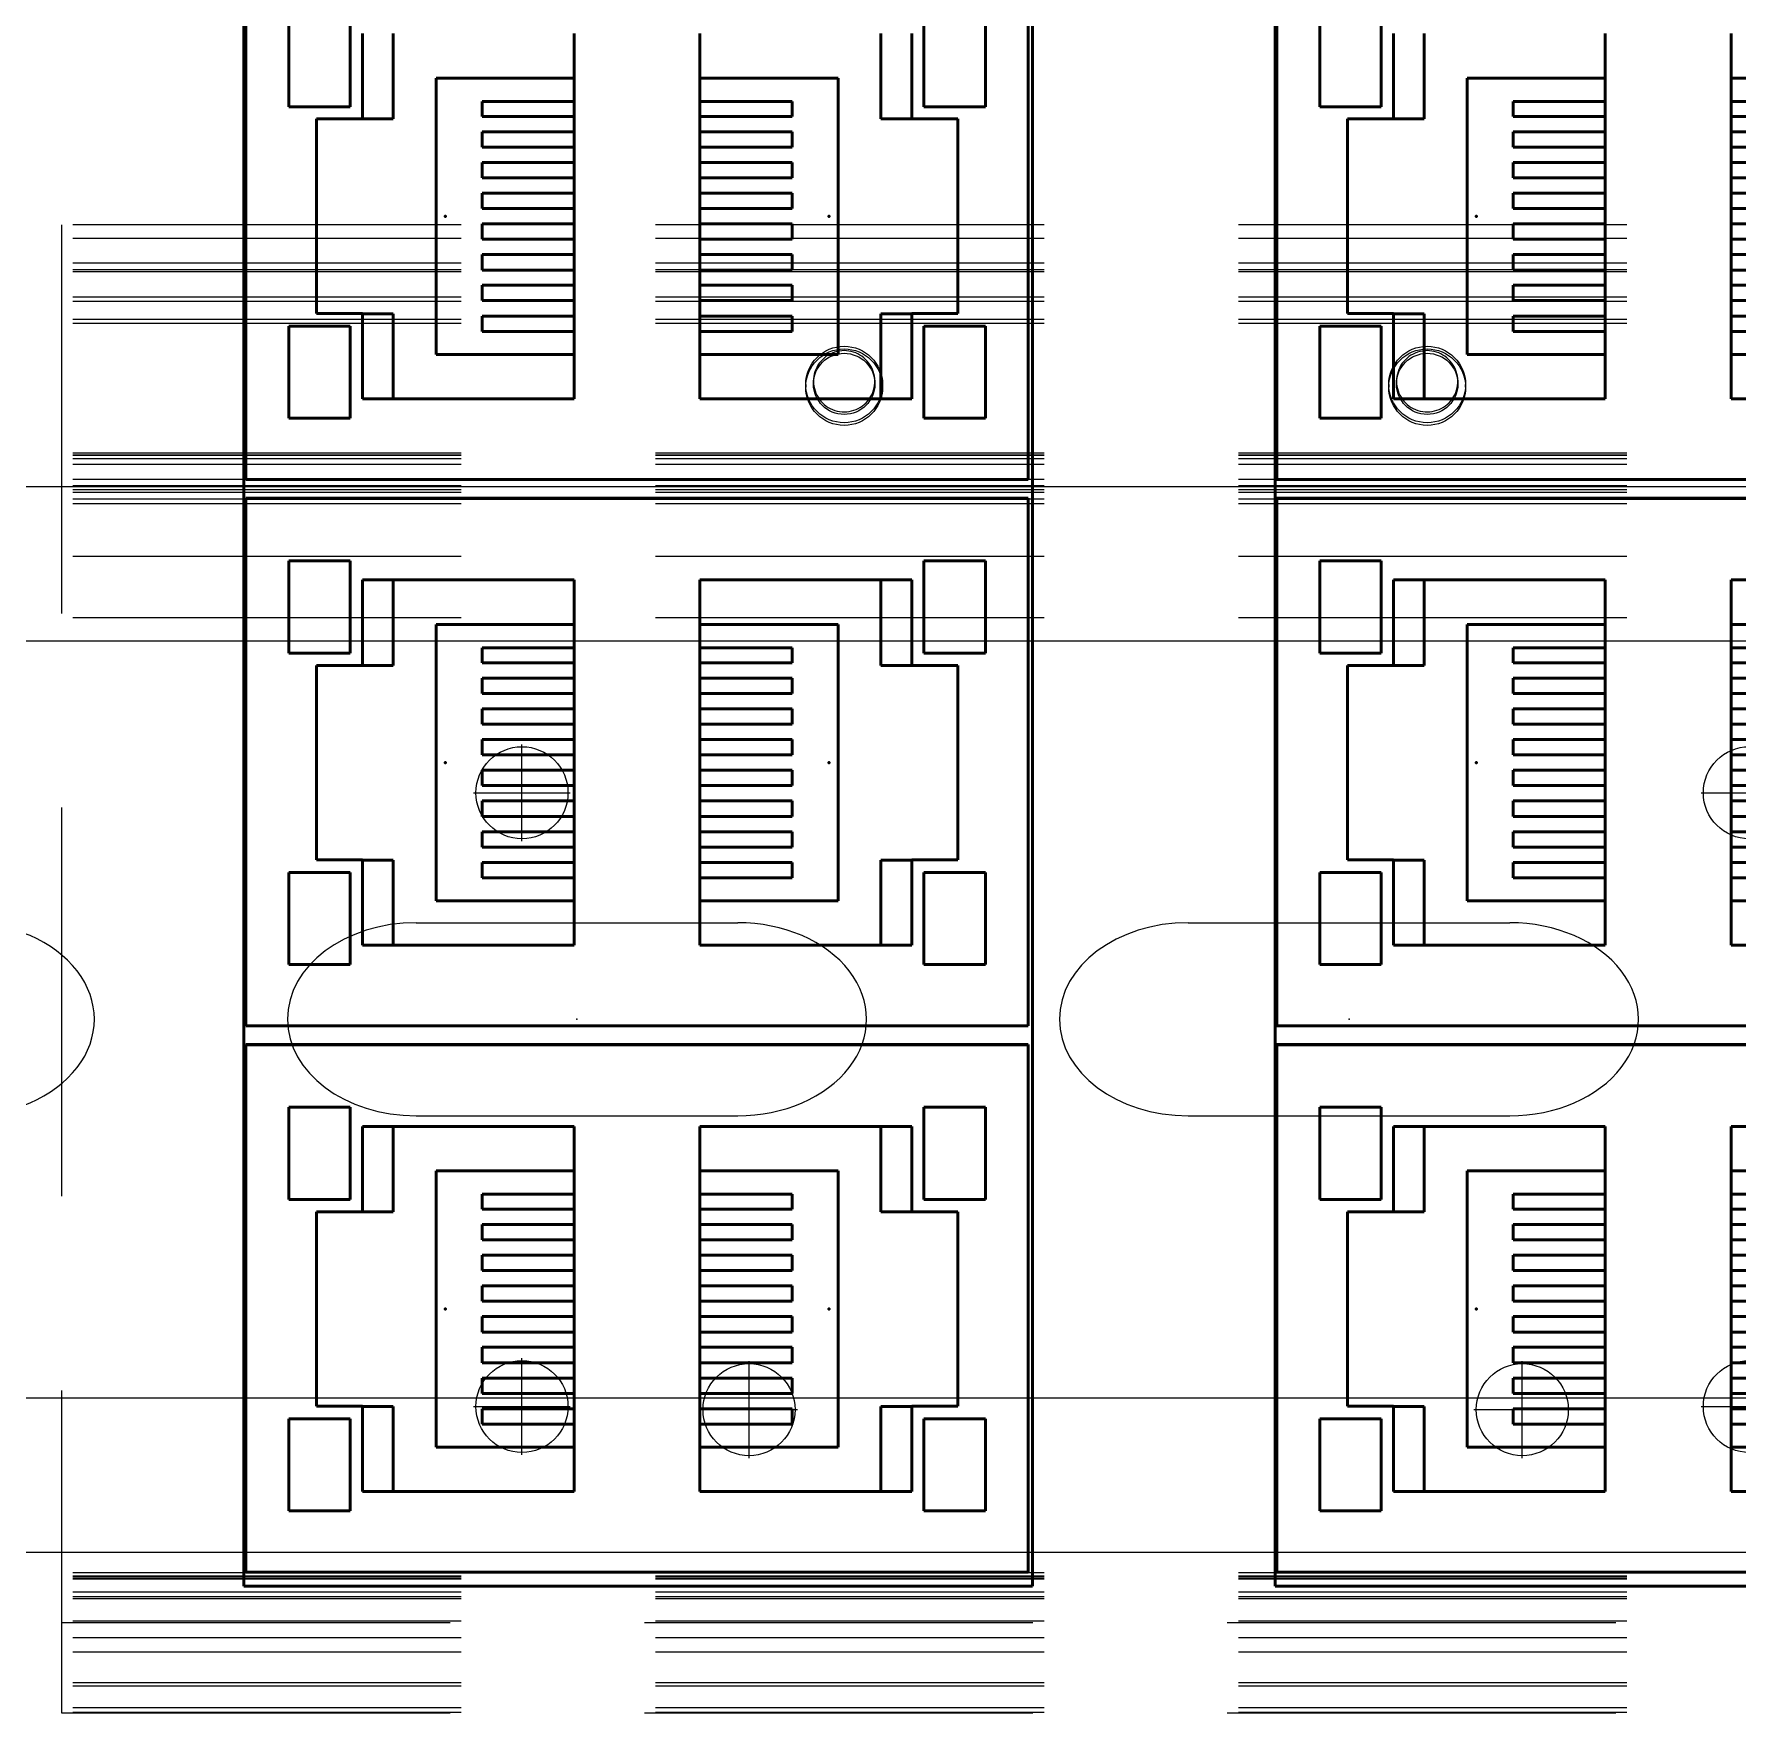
# Model space of a CAD drawing. Header units: inches. Extents: x 0.1 to 89.7, y 0.1 to 57.6.
# Drawn here: x 55.426 to 57.618, y 23.071 to 25.231 of the extents above; entities that cross this region are included whole.
import ezdxf
from ezdxf.enums import TextEntityAlignment as Align

# ---------------------------------------------------------------- set-up
doc = ezdxf.new("R2010")
doc.units = ezdxf.units.IN
doc.header["$MEASUREMENT"] = 0
doc.linetypes.add('CENTER', pattern=[2, 1.25, -0.25, 0.25, -0.25])
doc.linetypes.add('DASHED', pattern=[0.75, 0.5, -0.25])
for name, color, linetype, lineweight in [('2d ConnectionPoints', 7, 'Continuous', 50), ('AM_0', 7, 'Continuous', 50), ('AM_7', 7, 'CENTER', 25), ('AM_9', 6, 'DASHED', 25)]:
    doc.layers.add(name, color=color, linetype=linetype, lineweight=lineweight)
doc.layers.add('PSYMS', color=7, linetype='Continuous')
doc.styles.get("Standard").update_dxf_attribs({"font": 'arial.ttf'})
doc.styles.add('WD', font='romans.shx', dxfattribs={"height": 0.185})

# ---------------------------------------------------------------- blocks, each defined once
blk = doc.blocks.new('HDINFCF7')
for p, q in [((0, 0.69), (29, 0.69)), ((0, 0.49), (29, 0.49)), ((2.2918, 0.125), (2.7082, 0.125)), ((3.2918, 0.125), (3.7082, 0.125)), ((2.2918, -0.125), (2.7082, -0.125)), ((3.2918, -0.125), (3.7082, -0.125)), ((0, -0.49), (29, -0.49)), ((0, -0.69), (29, -0.69))]:
    blk.add_line(p, q)
for centre, major_axis, start_param, end_param in [((1.7082, 0), (0.1668, 0), 4.712386, 7.853986), ((2.2918, 0), (-0.1668, 0), -1.570796, 1.570794), ((2.7082, 0), (0.1668, 0), 4.712386, 7.853986), ((3.2918, 0), (-0.1668, 0), -1.570796, 1.570794), ((3.7082, 0), (0.1668, 0), 4.712386, 7.853986)]:
    blk.add_ellipse(centre, major_axis=major_axis, ratio=0.749429, start_param=start_param, end_param=end_param)
for p in [(2.5, 0), (3.5, 0)]:
    blk.add_point(p)
at = {"flags": 11}
for p in [(1.5, 0), (14.5, 0), (27.5, 0)]:
    blk.add_attdef('NC', text='', height=0.01, rotation=270, dxfattribs=at).set_placement(p, align=Align.MIDDLE)
blk = doc.blocks.new('HDN1_AB_1783_US16T')
at = {"layer": '2d ConnectionPoints'}
for p in [(0.6832, 3.644), (1.1768, 3.644), (2.01, 3.644), (0.6832, 2.9411), (1.1768, 2.9411), (2.01, 2.9411), (0.6832, 2.2382), (1.1768, 2.2382), (2.01, 2.2382)]:
    blk.add_point(p, dxfattribs=at)
at = {"layer": 'AM_0'}
for p, q in [((0.4241, 4.6933), (0.4241, 1.8817)), ((1.439, 1.8817), (1.439, 4.6933)), ((1.7513, 4.6933), (1.7513, 1.8817)), ((0.4265, 3.9844), (0.4265, 3.3056)), ((1.4335, 3.3056), (1.4335, 3.9844)), ((1.7533, 3.9844), (1.7533, 3.3056)), ((0.4818, 3.9035), (0.4818, 3.785)), ((0.5607, 3.785), (0.5607, 3.9035)), ((1.2992, 3.9035), (1.2992, 3.785)), ((1.3782, 3.785), (1.3782, 3.9035)), ((1.8086, 3.9035), (1.8086, 3.785)), ((1.8876, 3.785), (1.8876, 3.9035)), ((0.5765, 3.7692), (0.5765, 3.879)), ((0.616, 3.7692), (0.616, 3.879)), ((0.849, 3.879), (0.849, 3.4091)), ((1.0109, 3.4091), (1.0109, 3.879)), ((1.2439, 3.879), (1.2439, 3.7692)), ((1.2834, 3.879), (1.2834, 3.7692)), ((1.9034, 3.7692), (1.9034, 3.879)), ((1.9429, 3.7692), (1.9429, 3.879)), ((2.1758, 3.879), (2.1758, 3.4091)), ((2.3378, 3.4091), (2.3378, 3.879)), ((0.849, 3.8217), (0.6713, 3.8217)), ((0.6713, 3.8217), (0.6713, 3.4663)), ((1.1886, 3.8217), (1.0109, 3.8217)), ((1.1886, 3.4663), (1.1886, 3.8217)), ((1.9981, 3.8217), (1.9981, 3.4663)), ((2.1758, 3.8217), (1.9981, 3.8217)), ((2.5155, 3.8217), (2.3378, 3.8217)), ((0.4818, 3.785), (0.5607, 3.785)), ((0.7305, 3.7724), (0.7305, 3.7919)), ((0.7305, 3.7919), (0.849, 3.7919)), ((0.849, 3.7724), (0.7305, 3.7724)), ((1.0109, 3.7919), (1.1294, 3.7919)), ((1.1294, 3.7724), (1.0109, 3.7724)), ((1.1294, 3.7724), (1.1294, 3.7919)), ((1.2992, 3.785), (1.3782, 3.785)), ((1.8086, 3.785), (1.8876, 3.785)), ((2.0574, 3.7724), (2.0574, 3.7919)), ((2.0574, 3.7919), (2.1758, 3.7919)), ((2.1758, 3.7724), (2.0574, 3.7724)), ((2.3378, 3.7919), (2.4562, 3.7919)), ((2.4562, 3.7724), (2.3378, 3.7724)), ((0.5173, 3.5189), (0.5173, 3.7692)), ((0.5173, 3.7692), (0.616, 3.7692)), ((0.7305, 3.7329), (0.7305, 3.7526)), ((0.7305, 3.7526), (0.849, 3.7526)), ((1.0109, 3.7526), (1.1294, 3.7526)), ((1.1294, 3.7329), (1.1294, 3.7526)), ((1.2439, 3.7692), (1.3426, 3.7692)), ((1.3426, 3.7692), (1.3426, 3.5189)), ((1.8441, 3.5189), (1.8441, 3.7692)), ((1.8441, 3.7692), (1.9429, 3.7692)), ((2.0574, 3.7329), (2.0574, 3.7526)), ((2.0574, 3.7526), (2.1758, 3.7526)), ((2.3378, 3.7526), (2.4562, 3.7526)), ((0.849, 3.7329), (0.7305, 3.7329)), ((1.1294, 3.7329), (1.0109, 3.7329)), ((2.1758, 3.7329), (2.0574, 3.7329)), ((2.4562, 3.7329), (2.3378, 3.7329)), ((0.7305, 3.6934), (0.7305, 3.7132)), ((0.7305, 3.7132), (0.849, 3.7132)), ((1.0109, 3.7132), (1.1294, 3.7132)), ((1.1294, 3.6934), (1.1294, 3.7132)), ((2.0574, 3.6934), (2.0574, 3.7132)), ((2.0574, 3.7132), (2.1758, 3.7132)), ((2.3378, 3.7132), (2.4562, 3.7132)), ((0.849, 3.6934), (0.7305, 3.6934)), ((1.1294, 3.6934), (1.0109, 3.6934)), ((2.1758, 3.6934), (2.0574, 3.6934)), ((2.4562, 3.6934), (2.3378, 3.6934)), ((0.7305, 3.6539), (0.7305, 3.6737)), ((0.7305, 3.6737), (0.849, 3.6737)), ((1.0109, 3.6737), (1.1294, 3.6737)), ((1.1294, 3.6539), (1.1294, 3.6737)), ((2.0574, 3.6539), (2.0574, 3.6737)), ((2.0574, 3.6737), (2.1758, 3.6737)), ((2.3378, 3.6737), (2.4562, 3.6737)), ((0.849, 3.6539), (0.7305, 3.6539)), ((1.1294, 3.6539), (1.0109, 3.6539)), ((2.1758, 3.6539), (2.0574, 3.6539)), ((2.4562, 3.6539), (2.3378, 3.6539)), ((0.7305, 3.6144), (0.7305, 3.6342)), ((0.7305, 3.6342), (0.849, 3.6342)), ((1.0109, 3.6342), (1.1294, 3.6342)), ((1.1294, 3.6144), (1.1294, 3.6342)), ((2.0574, 3.6144), (2.0574, 3.6342)), ((2.0574, 3.6342), (2.1758, 3.6342)), ((2.3378, 3.6342), (2.4562, 3.6342)), ((0.849, 3.6144), (0.7305, 3.6144)), ((1.1294, 3.6144), (1.0109, 3.6144)), ((2.1758, 3.6144), (2.0574, 3.6144)), ((2.4562, 3.6144), (2.3378, 3.6144)), ((0.7305, 3.5749), (0.7305, 3.5947)), ((0.7305, 3.5947), (0.849, 3.5947)), ((0.849, 3.5749), (0.7305, 3.5749)), ((1.0109, 3.5947), (1.1294, 3.5947)), ((1.1294, 3.5749), (1.0109, 3.5749)), ((1.1294, 3.5749), (1.1294, 3.5947)), ((2.0574, 3.5749), (2.0574, 3.5947)), ((2.0574, 3.5947), (2.1758, 3.5947)), ((2.1758, 3.5749), (2.0574, 3.5749)), ((2.3378, 3.5947), (2.4562, 3.5947)), ((2.4562, 3.5749), (2.3378, 3.5749)), ((0.7305, 3.5355), (0.7305, 3.5552)), ((0.7305, 3.5552), (0.849, 3.5552)), ((1.0109, 3.5552), (1.1294, 3.5552)), ((1.1294, 3.5355), (1.1294, 3.5552)), ((2.0574, 3.5355), (2.0574, 3.5552)), ((2.0574, 3.5552), (2.1758, 3.5552)), ((2.3378, 3.5552), (2.4562, 3.5552)), ((0.849, 3.5355), (0.7305, 3.5355)), ((1.1294, 3.5355), (1.0109, 3.5355)), ((2.1758, 3.5355), (2.0574, 3.5355)), ((2.4562, 3.5355), (2.3378, 3.5355)), ((0.5765, 3.5189), (0.5173, 3.5189)), ((0.5765, 3.4091), (0.5765, 3.5189)), ((0.616, 3.5185), (0.5765, 3.5185)), ((0.616, 3.4091), (0.616, 3.5185)), ((0.7305, 3.496), (0.7305, 3.5157)), ((0.7305, 3.5157), (0.849, 3.5157)), ((1.0109, 3.5157), (1.1294, 3.5157)), ((1.1294, 3.496), (1.1294, 3.5157)), ((1.2834, 3.5185), (1.2439, 3.5185)), ((1.2439, 3.5185), (1.2439, 3.4091)), ((1.3426, 3.5189), (1.2834, 3.5189)), ((1.2834, 3.5189), (1.2834, 3.4091)), ((1.9034, 3.5189), (1.8441, 3.5189)), ((1.9034, 3.4091), (1.9034, 3.5189)), ((1.9429, 3.5185), (1.9034, 3.5185)), ((1.9429, 3.4091), (1.9429, 3.5185)), ((2.0574, 3.496), (2.0574, 3.5157)), ((2.0574, 3.5157), (2.1758, 3.5157)), ((2.3378, 3.5157), (2.4562, 3.5157)), ((0.4818, 3.5027), (0.4818, 3.3842)), ((0.5607, 3.5027), (0.4818, 3.5027)), ((0.5607, 3.3842), (0.5607, 3.5027)), ((0.849, 3.496), (0.7305, 3.496)), ((1.1294, 3.496), (1.0109, 3.496)), ((1.3782, 3.5027), (1.2992, 3.5027)), ((1.2992, 3.5027), (1.2992, 3.3842)), ((1.3782, 3.3842), (1.3782, 3.5027)), ((1.8086, 3.5027), (1.8086, 3.3842)), ((1.8876, 3.5027), (1.8086, 3.5027)), ((1.8876, 3.3842), (1.8876, 3.5027)), ((2.1758, 3.496), (2.0574, 3.496)), ((2.4562, 3.496), (2.3378, 3.496)), ((0.6713, 3.4663), (0.849, 3.4663)), ((1.0109, 3.4663), (1.1886, 3.4663)), ((1.9981, 3.4663), (2.1758, 3.4663)), ((2.3378, 3.4663), (2.5155, 3.4663)), ((0.849, 3.4091), (0.5765, 3.4091)), ((1.2834, 3.4091), (1.0109, 3.4091)), ((2.1758, 3.4091), (1.9034, 3.4091)), ((2.6102, 3.4091), (2.3378, 3.4091)), ((0.4818, 3.3842), (0.5607, 3.3842)), ((1.2992, 3.3842), (1.3782, 3.3842)), ((1.8086, 3.3842), (1.8876, 3.3842)), ((1.4335, 3.3056), (0.4265, 3.3056)), ((2.7603, 3.3056), (1.7533, 3.3056)), ((1.4335, 3.2815), (0.4265, 3.2815)), ((0.4265, 3.2815), (0.4265, 2.6027)), ((1.4335, 3.2811), (0.4265, 3.2811)), ((1.4335, 2.6027), (1.4335, 3.2815)), ((2.7603, 3.2815), (1.7533, 3.2815)), ((1.7533, 3.2815), (1.7533, 2.6027)), ((2.7603, 3.2811), (1.7533, 3.2811)), ((0.5607, 3.2006), (0.4818, 3.2006)), ((0.4818, 3.2006), (0.4818, 3.0821)), ((0.5607, 3.0821), (0.5607, 3.2006)), ((1.3782, 3.2006), (1.2992, 3.2006)), ((1.2992, 3.2006), (1.2992, 3.0821)), ((1.3782, 3.0821), (1.3782, 3.2006)), ((1.8086, 3.2006), (1.8086, 3.0821)), ((1.8876, 3.2006), (1.8086, 3.2006)), ((1.8876, 3.0821), (1.8876, 3.2006)), ((0.5765, 3.1761), (0.849, 3.1761)), ((0.5765, 3.0663), (0.5765, 3.1761)), ((0.616, 3.0663), (0.616, 3.1761)), ((0.849, 3.1761), (0.849, 2.7062)), ((1.0109, 2.7062), (1.0109, 3.1761)), ((1.0109, 3.1761), (1.2834, 3.1761)), ((1.2439, 3.1761), (1.2439, 3.0663)), ((1.2834, 3.1761), (1.2834, 3.0663)), ((1.9034, 3.1761), (2.1758, 3.1761)), ((1.9034, 3.0663), (1.9034, 3.1761)), ((1.9429, 3.0663), (1.9429, 3.1761)), ((2.1758, 3.1761), (2.1758, 2.7062)), ((2.3378, 2.7062), (2.3378, 3.1761)), ((2.3378, 3.1761), (2.6102, 3.1761)), ((0.6713, 3.1188), (0.6713, 2.7634)), ((0.849, 3.1188), (0.6713, 3.1188)), ((1.1886, 3.1188), (1.0109, 3.1188)), ((1.1886, 2.7634), (1.1886, 3.1188)), ((1.9981, 3.1188), (1.9981, 2.7634)), ((2.1758, 3.1188), (1.9981, 3.1188)), ((2.5155, 3.1188), (2.3378, 3.1188)), ((0.4818, 3.0821), (0.5607, 3.0821)), ((0.7305, 3.0695), (0.7305, 3.089)), ((0.7305, 3.089), (0.849, 3.089)), ((1.0109, 3.089), (1.1294, 3.089)), ((1.1294, 3.0695), (1.1294, 3.089)), ((1.2992, 3.0821), (1.3782, 3.0821)), ((1.8086, 3.0821), (1.8876, 3.0821)), ((2.0574, 3.0695), (2.0574, 3.089)), ((2.0574, 3.089), (2.1758, 3.089)), ((2.3378, 3.089), (2.4562, 3.089)), ((0.5173, 2.816), (0.5173, 3.0663)), ((0.5173, 3.0663), (0.616, 3.0663)), ((0.849, 3.0695), (0.7305, 3.0695)), ((0.7305, 3.03), (0.7305, 3.0497)), ((0.7305, 3.0497), (0.849, 3.0497)), ((1.1294, 3.0695), (1.0109, 3.0695)), ((1.0109, 3.0497), (1.1294, 3.0497)), ((1.1294, 3.03), (1.1294, 3.0497)), ((1.2439, 3.0663), (1.3426, 3.0663)), ((1.3426, 3.0663), (1.3426, 2.816)), ((1.8441, 2.816), (1.8441, 3.0663)), ((1.8441, 3.0663), (1.9429, 3.0663)), ((2.1758, 3.0695), (2.0574, 3.0695)), ((2.0574, 3.03), (2.0574, 3.0497)), ((2.0574, 3.0497), (2.1758, 3.0497)), ((2.4562, 3.0695), (2.3378, 3.0695)), ((2.3378, 3.0497), (2.4562, 3.0497)), ((0.849, 3.03), (0.7305, 3.03)), ((1.1294, 3.03), (1.0109, 3.03)), ((2.1758, 3.03), (2.0574, 3.03)), ((2.4562, 3.03), (2.3378, 3.03)), ((0.7305, 2.9905), (0.7305, 3.0102)), ((0.7305, 3.0102), (0.849, 3.0102)), ((1.0109, 3.0102), (1.1294, 3.0102)), ((1.1294, 2.9905), (1.1294, 3.0102)), ((2.0574, 2.9905), (2.0574, 3.0102)), ((2.0574, 3.0102), (2.1758, 3.0102)), ((2.3378, 3.0102), (2.4562, 3.0102)), ((0.849, 2.9905), (0.7305, 2.9905)), ((1.1294, 2.9905), (1.0109, 2.9905)), ((2.1758, 2.9905), (2.0574, 2.9905)), ((2.4562, 2.9905), (2.3378, 2.9905)), ((0.7305, 2.951), (0.7305, 2.9708)), ((0.7305, 2.9708), (0.849, 2.9708)), ((1.0109, 2.9708), (1.1294, 2.9708)), ((1.1294, 2.951), (1.1294, 2.9708)), ((2.0574, 2.951), (2.0574, 2.9708)), ((2.0574, 2.9708), (2.1758, 2.9708)), ((2.3378, 2.9708), (2.4562, 2.9708)), ((0.849, 2.951), (0.7305, 2.951)), ((1.1294, 2.951), (1.0109, 2.951)), ((2.1758, 2.951), (2.0574, 2.951)), ((2.4562, 2.951), (2.3378, 2.951)), ((0.7305, 2.9115), (0.7305, 2.9313)), ((0.7305, 2.9313), (0.849, 2.9313)), ((1.0109, 2.9313), (1.1294, 2.9313)), ((1.1294, 2.9115), (1.1294, 2.9313)), ((2.0574, 2.9115), (2.0574, 2.9313)), ((2.0574, 2.9313), (2.1758, 2.9313)), ((2.3378, 2.9313), (2.4562, 2.9313)), ((0.849, 2.9115), (0.7305, 2.9115)), ((1.1294, 2.9115), (1.0109, 2.9115)), ((2.1758, 2.9115), (2.0574, 2.9115)), ((2.4562, 2.9115), (2.3378, 2.9115)), ((0.7305, 2.872), (0.7305, 2.8918)), ((0.7305, 2.8918), (0.849, 2.8918)), ((1.0109, 2.8918), (1.1294, 2.8918)), ((1.1294, 2.872), (1.1294, 2.8918)), ((2.0574, 2.872), (2.0574, 2.8918)), ((2.0574, 2.8918), (2.1758, 2.8918)), ((2.3378, 2.8918), (2.4562, 2.8918)), ((0.849, 2.872), (0.7305, 2.872)), ((0.7305, 2.8325), (0.7305, 2.8523)), ((0.7305, 2.8523), (0.849, 2.8523)), ((1.1294, 2.872), (1.0109, 2.872)), ((1.0109, 2.8523), (1.1294, 2.8523)), ((1.1294, 2.8325), (1.1294, 2.8523)), ((2.1758, 2.872), (2.0574, 2.872)), ((2.0574, 2.8325), (2.0574, 2.8523)), ((2.0574, 2.8523), (2.1758, 2.8523)), ((2.4562, 2.872), (2.3378, 2.872)), ((2.3378, 2.8523), (2.4562, 2.8523)), ((0.849, 2.8325), (0.7305, 2.8325)), ((1.1294, 2.8325), (1.0109, 2.8325)), ((2.1758, 2.8325), (2.0574, 2.8325)), ((2.4562, 2.8325), (2.3378, 2.8325)), ((0.5765, 2.816), (0.5173, 2.816)), ((0.5765, 2.7062), (0.5765, 2.816)), ((0.616, 2.8156), (0.5765, 2.8156)), ((0.616, 2.7062), (0.616, 2.8156)), ((0.7305, 2.7931), (0.7305, 2.8128)), ((0.7305, 2.8128), (0.849, 2.8128)), ((1.0109, 2.8128), (1.1294, 2.8128)), ((1.1294, 2.7931), (1.1294, 2.8128)), ((1.2439, 2.8156), (1.2439, 2.7062)), ((1.2834, 2.8156), (1.2439, 2.8156)), ((1.2834, 2.816), (1.2834, 2.7062)), ((1.3426, 2.816), (1.2834, 2.816)), ((1.9034, 2.816), (1.8441, 2.816)), ((1.9034, 2.7062), (1.9034, 2.816)), ((1.9429, 2.8156), (1.9034, 2.8156)), ((1.9429, 2.7062), (1.9429, 2.8156)), ((2.0574, 2.7931), (2.0574, 2.8128)), ((2.0574, 2.8128), (2.1758, 2.8128)), ((2.3378, 2.8128), (2.4562, 2.8128)), ((0.4818, 2.7998), (0.4818, 2.6813)), ((0.5607, 2.7998), (0.4818, 2.7998)), ((0.5607, 2.6813), (0.5607, 2.7998)), ((0.849, 2.7931), (0.7305, 2.7931)), ((1.1294, 2.7931), (1.0109, 2.7931)), ((1.3782, 2.7998), (1.2992, 2.7998)), ((1.2992, 2.7998), (1.2992, 2.6813)), ((1.3782, 2.6813), (1.3782, 2.7998)), ((1.8086, 2.7998), (1.8086, 2.6813)), ((1.8876, 2.7998), (1.8086, 2.7998)), ((1.8876, 2.6813), (1.8876, 2.7998)), ((2.1758, 2.7931), (2.0574, 2.7931)), ((2.4562, 2.7931), (2.3378, 2.7931)), ((0.6713, 2.7634), (0.849, 2.7634)), ((1.0109, 2.7634), (1.1886, 2.7634)), ((1.9981, 2.7634), (2.1758, 2.7634)), ((2.3378, 2.7634), (2.5155, 2.7634)), ((0.849, 2.7062), (0.5765, 2.7062)), ((1.2834, 2.7062), (1.0109, 2.7062)), ((2.1758, 2.7062), (1.9034, 2.7062)), ((2.6102, 2.7062), (2.3378, 2.7062)), ((0.4818, 2.6813), (0.5607, 2.6813)), ((1.2992, 2.6813), (1.3782, 2.6813)), ((1.8086, 2.6813), (1.8876, 2.6813)), ((1.4335, 2.6027), (0.4265, 2.6027)), ((2.7603, 2.6027), (1.7533, 2.6027)), ((1.4335, 2.5786), (0.4265, 2.5786)), ((0.4265, 2.5786), (0.4265, 1.8998)), ((1.4335, 2.5782), (0.4265, 2.5782)), ((1.4335, 1.8998), (1.4335, 2.5786)), ((2.7603, 2.5786), (1.7533, 2.5786)), ((1.7533, 2.5786), (1.7533, 1.8998)), ((2.7603, 2.5782), (1.7533, 2.5782)), ((0.5607, 2.4977), (0.4818, 2.4977)), ((0.4818, 2.4977), (0.4818, 2.3792)), ((0.5607, 2.3792), (0.5607, 2.4977)), ((1.3782, 2.4977), (1.2992, 2.4977)), ((1.2992, 2.4977), (1.2992, 2.3792)), ((1.3782, 2.3792), (1.3782, 2.4977)), ((1.8086, 2.4977), (1.8086, 2.3792)), ((1.8876, 2.4977), (1.8086, 2.4977)), ((1.8876, 2.3792), (1.8876, 2.4977)), ((0.5765, 2.4732), (0.849, 2.4732)), ((0.5765, 2.3634), (0.5765, 2.4732)), ((0.616, 2.3634), (0.616, 2.4732)), ((0.849, 2.4732), (0.849, 2.0033)), ((1.0109, 2.0033), (1.0109, 2.4732)), ((1.0109, 2.4732), (1.2834, 2.4732)), ((1.2439, 2.4732), (1.2439, 2.3634)), ((1.2834, 2.4732), (1.2834, 2.3634)), ((1.9034, 2.4732), (2.1758, 2.4732)), ((1.9034, 2.3634), (1.9034, 2.4732)), ((1.9429, 2.3634), (1.9429, 2.4732)), ((2.1758, 2.4732), (2.1758, 2.0033)), ((2.3378, 2.0033), (2.3378, 2.4732)), ((2.3378, 2.4732), (2.6102, 2.4732)), ((0.6713, 2.4159), (0.6713, 2.0605)), ((0.849, 2.4159), (0.6713, 2.4159)), ((1.1886, 2.4159), (1.0109, 2.4159)), ((1.1886, 2.0605), (1.1886, 2.4159)), ((1.9981, 2.4159), (1.9981, 2.0605)), ((2.1758, 2.4159), (1.9981, 2.4159)), ((2.5155, 2.4159), (2.3378, 2.4159)), ((0.4818, 2.3792), (0.5607, 2.3792)), ((0.7305, 2.3666), (0.7305, 2.3861)), ((0.7305, 2.3861), (0.849, 2.3861)), ((1.0109, 2.3861), (1.1294, 2.3861)), ((1.1294, 2.3666), (1.1294, 2.3861)), ((1.2992, 2.3792), (1.3782, 2.3792)), ((1.8086, 2.3792), (1.8876, 2.3792)), ((2.0574, 2.3666), (2.0574, 2.3861)), ((2.0574, 2.3861), (2.1758, 2.3861)), ((2.3378, 2.3861), (2.4562, 2.3861)), ((0.5173, 2.1131), (0.5173, 2.3634)), ((0.5173, 2.3634), (0.616, 2.3634)), ((0.849, 2.3666), (0.7305, 2.3666)), ((0.7305, 2.3271), (0.7305, 2.3468)), ((0.7305, 2.3468), (0.849, 2.3468)), ((1.1294, 2.3666), (1.0109, 2.3666)), ((1.0109, 2.3468), (1.1294, 2.3468)), ((1.1294, 2.3271), (1.1294, 2.3468)), ((1.2439, 2.3634), (1.3426, 2.3634)), ((1.3426, 2.3634), (1.3426, 2.1131)), ((1.8441, 2.1131), (1.8441, 2.3634)), ((1.8441, 2.3634), (1.9429, 2.3634)), ((2.1758, 2.3666), (2.0574, 2.3666)), ((2.0574, 2.3271), (2.0574, 2.3468)), ((2.0574, 2.3468), (2.1758, 2.3468)), ((2.4562, 2.3666), (2.3378, 2.3666)), ((2.3378, 2.3468), (2.4562, 2.3468)), ((0.849, 2.3271), (0.7305, 2.3271)), ((1.1294, 2.3271), (1.0109, 2.3271)), ((2.1758, 2.3271), (2.0574, 2.3271)), ((2.4562, 2.3271), (2.3378, 2.3271)), ((0.7305, 2.2876), (0.7305, 2.3073)), ((0.7305, 2.3073), (0.849, 2.3073)), ((1.0109, 2.3073), (1.1294, 2.3073)), ((1.1294, 2.2876), (1.1294, 2.3073)), ((2.0574, 2.2876), (2.0574, 2.3073)), ((2.0574, 2.3073), (2.1758, 2.3073)), ((2.3378, 2.3073), (2.4562, 2.3073)), ((0.849, 2.2876), (0.7305, 2.2876)), ((1.1294, 2.2876), (1.0109, 2.2876)), ((2.1758, 2.2876), (2.0574, 2.2876)), ((2.4562, 2.2876), (2.3378, 2.2876)), ((0.7305, 2.2481), (0.7305, 2.2679)), ((0.7305, 2.2679), (0.849, 2.2679)), ((1.0109, 2.2679), (1.1294, 2.2679)), ((1.1294, 2.2481), (1.1294, 2.2679)), ((2.0574, 2.2481), (2.0574, 2.2679)), ((2.0574, 2.2679), (2.1758, 2.2679)), ((2.3378, 2.2679), (2.4562, 2.2679)), ((0.849, 2.2481), (0.7305, 2.2481)), ((1.1294, 2.2481), (1.0109, 2.2481)), ((2.1758, 2.2481), (2.0574, 2.2481)), ((2.4562, 2.2481), (2.3378, 2.2481)), ((0.7305, 2.2086), (0.7305, 2.2284)), ((0.7305, 2.2284), (0.849, 2.2284)), ((1.0109, 2.2284), (1.1294, 2.2284)), ((1.1294, 2.2086), (1.1294, 2.2284)), ((2.0574, 2.2086), (2.0574, 2.2284)), ((2.0574, 2.2284), (2.1758, 2.2284)), ((2.3378, 2.2284), (2.4562, 2.2284)), ((0.849, 2.2086), (0.7305, 2.2086)), ((1.1294, 2.2086), (1.0109, 2.2086)), ((2.1758, 2.2086), (2.0574, 2.2086)), ((2.4562, 2.2086), (2.3378, 2.2086)), ((0.7305, 2.1691), (0.7305, 2.1889)), ((0.7305, 2.1889), (0.849, 2.1889)), ((1.0109, 2.1889), (1.1294, 2.1889)), ((1.1294, 2.1691), (1.1294, 2.1889)), ((2.0574, 2.1691), (2.0574, 2.1889)), ((2.0574, 2.1889), (2.1758, 2.1889)), ((2.3378, 2.1889), (2.4562, 2.1889)), ((0.849, 2.1691), (0.7305, 2.1691)), ((0.7305, 2.1296), (0.7305, 2.1494)), ((0.7305, 2.1494), (0.849, 2.1494)), ((1.1294, 2.1691), (1.0109, 2.1691)), ((1.0109, 2.1494), (1.1294, 2.1494)), ((1.1294, 2.1296), (1.1294, 2.1494)), ((2.1758, 2.1691), (2.0574, 2.1691)), ((2.0574, 2.1296), (2.0574, 2.1494)), ((2.0574, 2.1494), (2.1758, 2.1494)), ((2.4562, 2.1691), (2.3378, 2.1691)), ((2.3378, 2.1494), (2.4562, 2.1494)), ((0.849, 2.1296), (0.7305, 2.1296)), ((1.1294, 2.1296), (1.0109, 2.1296)), ((2.1758, 2.1296), (2.0574, 2.1296)), ((2.4562, 2.1296), (2.3378, 2.1296)), ((0.5765, 2.1131), (0.5173, 2.1131)), ((0.5765, 2.0033), (0.5765, 2.1131)), ((0.616, 2.1127), (0.5765, 2.1127)), ((0.616, 2.0033), (0.616, 2.1127)), ((0.7305, 2.0902), (0.7305, 2.1099)), ((0.7305, 2.1099), (0.849, 2.1099)), ((1.0109, 2.1099), (1.1294, 2.1099)), ((1.1294, 2.0902), (1.1294, 2.1099)), ((1.2439, 2.1127), (1.2439, 2.0033)), ((1.2834, 2.1127), (1.2439, 2.1127)), ((1.2834, 2.1131), (1.2834, 2.0033)), ((1.3426, 2.1131), (1.2834, 2.1131)), ((1.9034, 2.1131), (1.8441, 2.1131)), ((1.9034, 2.0033), (1.9034, 2.1131)), ((1.9429, 2.1127), (1.9034, 2.1127)), ((1.9429, 2.0033), (1.9429, 2.1127)), ((2.0574, 2.0902), (2.0574, 2.1099)), ((2.0574, 2.1099), (2.1758, 2.1099)), ((2.3378, 2.1099), (2.4562, 2.1099)), ((0.4818, 2.0969), (0.4818, 1.9784)), ((0.5607, 2.0969), (0.4818, 2.0969)), ((0.5607, 1.9784), (0.5607, 2.0969)), ((0.849, 2.0902), (0.7305, 2.0902)), ((1.1294, 2.0902), (1.0109, 2.0902)), ((1.3782, 2.0969), (1.2992, 2.0969)), ((1.2992, 2.0969), (1.2992, 1.9784)), ((1.3782, 1.9784), (1.3782, 2.0969)), ((1.8086, 2.0969), (1.8086, 1.9784)), ((1.8876, 2.0969), (1.8086, 2.0969)), ((1.8876, 1.9784), (1.8876, 2.0969)), ((2.1758, 2.0902), (2.0574, 2.0902)), ((2.4562, 2.0902), (2.3378, 2.0902)), ((0.6713, 2.0605), (0.849, 2.0605)), ((1.0109, 2.0605), (1.1886, 2.0605)), ((1.9981, 2.0605), (2.1758, 2.0605)), ((2.3378, 2.0605), (2.5155, 2.0605)), ((0.849, 2.0033), (0.5765, 2.0033)), ((1.2834, 2.0033), (1.0109, 2.0033)), ((2.1758, 2.0033), (1.9034, 2.0033)), ((2.6102, 2.0033), (2.3378, 2.0033)), ((0.4818, 1.9784), (0.5607, 1.9784)), ((1.2992, 1.9784), (1.3782, 1.9784)), ((1.8086, 1.9784), (1.8876, 1.9784)), ((1.4335, 1.8998), (0.4265, 1.8998)), ((2.7603, 1.8998), (1.7533, 1.8998)), ((0.4241, 1.8817), (1.439, 1.8817)), ((1.7513, 1.8817), (2.7662, 1.8817))]:
    blk.add_line(p, q, dxfattribs=at)
at = {"layer": 'AM_7'}
for p, q in [((0.7819, 2.8402), (0.7819, 2.9646)), ((0.7197, 2.9024), (0.8441, 2.9024)), ((2.2992, 2.9024), (2.4236, 2.9024)), ((0.7819, 2.0505), (0.7819, 2.1749)), ((1.0741, 2.0465), (1.0741, 2.1709)), ((2.0692, 2.0465), (2.0692, 2.1709)), ((0.7197, 2.1127), (0.8441, 2.1127)), ((1.0119, 2.1087), (1.1363, 2.1087)), ((2.007, 2.1087), (2.1314, 2.1087)), ((2.2992, 2.1127), (2.4236, 2.1127))]:
    blk.add_line(p, q, dxfattribs=at)
at = {"layer": 'AM_9'}
for p, q in [((0.1895, 3.6332), (0.1895, 1.7186)), ((2.9538, 3.6332), (0.1895, 3.6332)), ((2.9538, 3.6156), (0.1895, 3.6156)), ((2.9538, 3.6153), (0.1895, 3.6153)), ((2.9538, 3.5838), (0.1895, 3.5838)), ((2.9538, 3.5752), (0.1895, 3.5752)), ((2.9538, 3.5725), (0.1895, 3.5725)), ((2.9538, 3.5398), (0.1895, 3.5398)), ((2.9538, 3.5343), (0.1895, 3.5343)), ((2.9538, 3.5112), (0.1895, 3.5112)), ((2.9538, 3.5062), (0.1895, 3.5062)), ((1.1472, 3.4276), (1.1472, 3.4242)), ((1.157, 3.4318), (1.157, 3.4284)), ((1.236, 3.4284), (1.236, 3.4318)), ((1.2459, 3.4242), (1.2459, 3.4276)), ((1.8974, 3.4276), (1.8974, 3.4242)), ((1.9073, 3.4318), (1.9073, 3.4284)), ((1.9863, 3.4284), (1.9863, 3.4318)), ((1.9962, 3.4242), (1.9962, 3.4276)), ((2.9538, 3.3392), (0.1895, 3.3392)), ((2.9538, 3.3392), (0.1895, 3.3392)), ((2.9538, 3.3368), (0.1895, 3.3368)), ((2.9538, 3.3364), (0.1895, 3.3364)), ((2.9538, 3.332), (0.1895, 3.332)), ((2.9538, 3.3249), (0.1895, 3.3249)), ((2.9538, 3.3052), (0.1895, 3.3052)), ((2.9538, 3.2973), (0.1895, 3.2973)), ((2.9538, 3.2919), (0.1895, 3.2919)), ((2.9538, 3.2887), (0.1895, 3.2887)), ((2.9538, 3.2802), (0.1895, 3.2802)), ((2.9538, 3.274), (0.1895, 3.274)), ((2.9538, 3.2065), (0.1895, 3.2065)), ((2.9538, 3.1275), (0.1895, 3.1275)), ((2.9538, 1.8987), (0.1895, 1.8987)), ((2.9538, 1.8947), (0.1895, 1.8947)), ((2.9538, 1.8932), (0.1895, 1.8932)), ((2.9538, 1.891), (0.1895, 1.891)), ((2.9538, 1.8907), (0.1895, 1.8907)), ((2.9538, 1.8739), (0.1895, 1.8739)), ((2.9538, 1.868), (0.1895, 1.868)), ((2.9538, 1.8655), (0.1895, 1.8655)), ((2.9538, 1.8364), (0.1895, 1.8364)), ((0.1895, 1.8347), (2.9538, 1.8347)), ((2.9538, 1.815), (0.1895, 1.815)), ((2.9538, 1.7968), (0.1895, 1.7968)), ((2.9538, 1.7573), (0.1895, 1.7573)), ((2.9538, 1.7529), (0.1895, 1.7529)), ((2.9538, 1.725), (0.1895, 1.725)), ((2.9538, 1.7189), (0.1895, 1.7189)), ((0.1895, 1.7186), (2.9538, 1.7186))]:
    blk.add_line(p, q, dxfattribs=at)
for centre in [(0.7819, 2.9024), (2.3614, 2.9024), (0.7819, 2.1127), (2.3614, 2.1127), (1.0741, 2.1087), (2.0692, 2.1087)]:
    blk.add_circle(centre, 0.0592, dxfattribs=at)
for centre, major_axis in [((1.1965, 3.4276), (-0.0494, 0)), ((1.1965, 3.4242), (-0.0494, 0)), ((1.1965, 3.4284), (0.0395, 0)), ((1.9468, 3.4276), (-0.0494, 0)), ((1.9468, 3.4242), (-0.0494, 0)), ((1.9468, 3.4284), (0.0395, 0))]:
    blk.add_ellipse(centre, major_axis=major_axis, ratio=0.996195, dxfattribs=at)
for centre, start_param, end_param in [((1.1965, 3.4318), 5.667115, 9.424778), ((1.9468, 3.4318), 5.667115, 9.424778), ((1.1965, 3.4318), 3.141593, 5.667115), ((1.9468, 3.4318), 3.141593, 5.667115)]:
    blk.add_ellipse(centre, major_axis=(0.0395, 0), ratio=0.996195, start_param=start_param, end_param=end_param, dxfattribs=at)
at = {"style": 'WD', "width": 0.7}
for tag, p in [('INST', (1.75, 6.2321)), ('LOC', (1.75, 6.0625)), ('DESC1', (1.75, 5.9062)), ('DESC2', (1.75, 5.75)), ('DESC3', (1.75, 5.6021)), ('XREF', (1.75, 5.0312))]:
    blk.add_attdef(tag, text='', height=0.125, dxfattribs=at).set_placement(p, align=Align.CENTER)
at = {"style": 'WD'}
blk.add_attdef('TAG1', text='', height=0.125, dxfattribs=at).set_placement((1.75, 5.4375), align=Align.CENTER)
at = {"style": 'WD', "flags": 9}
blk.add_attdef('FAMILY', (1.9547, 5.4023), '', height=0.01, dxfattribs=at)
for tag, p in [('CAT', (1.9797, 5.3582)), ('ASSYCODE', (1.98, 5.3214)), ('MFG', (1.9778, 5.3387))]:
    blk.add_attdef(tag, text='', height=0.01, dxfattribs=at).set_placement(p, align=Align.CENTER)

msp = doc.modelspace()

# ---------------------------------------------------------------- block references
at = {"layer": 'PSYMS'}
msp.add_blockref('HDN1_AB_1783_US16T', (55.27155, 21.3524), dxfattribs=at)
at = {"layer": 'PSYMS', "xscale": 0.9935880310615606, "yscale": 0.9935880310615606, "zscale": 0.9935880310615606}
msp.add_blockref('HDINFCF7', (53.6402, 23.96339), dxfattribs=at)

doc.saveas('drawing.dxf')
